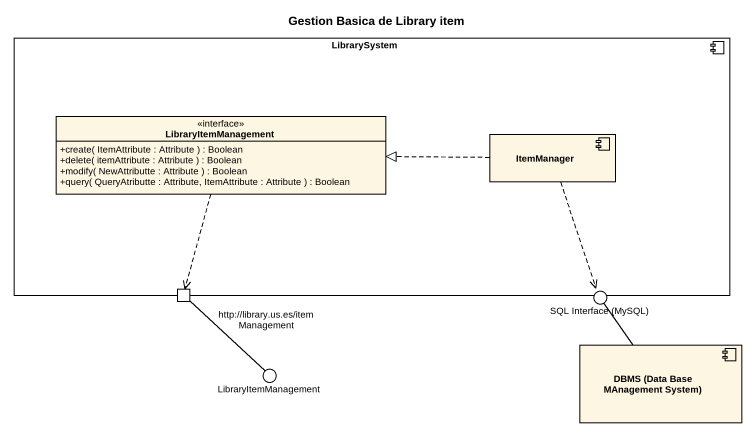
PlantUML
@startuml
title Gestion Basica de Library item
allowmixing
hide circle
hide empty members
skinparam classAttributeIconSize 0
component LibrarySystem {
  interface LibraryItemManagement {
    +create( ItemAttribute : Attribute ) : Boolean
    +delete( itemAttribute : Attribute ) : Boolean
    +modify( NewAttributte : Attribute ) : Boolean
    +query( QueryAtributte : Attribute, ItemAttribute : Attribute ) : Boolean
  }
  component ItemManager
  port "http://library.us.es/itemManagement" as http_library_us_es
}
() "SQL Interface (MySQL)" as SQL_Interface_MySQL
() "LibraryItemManagement" as LibraryItemManagement_2
component "DBMS (Data Base MAnagement System)" as DBMS_Data_Base_MAnagement
LibraryItemManagement ..> http_library_us_es
ItemManager .left.|> LibraryItemManagement
ItemManager ..> SQL_Interface_MySQL
http_library_us_es -- LibraryItemManagement_2
DBMS_Data_Base_MAnagement -up- SQL_Interface_MySQL
@enduml
